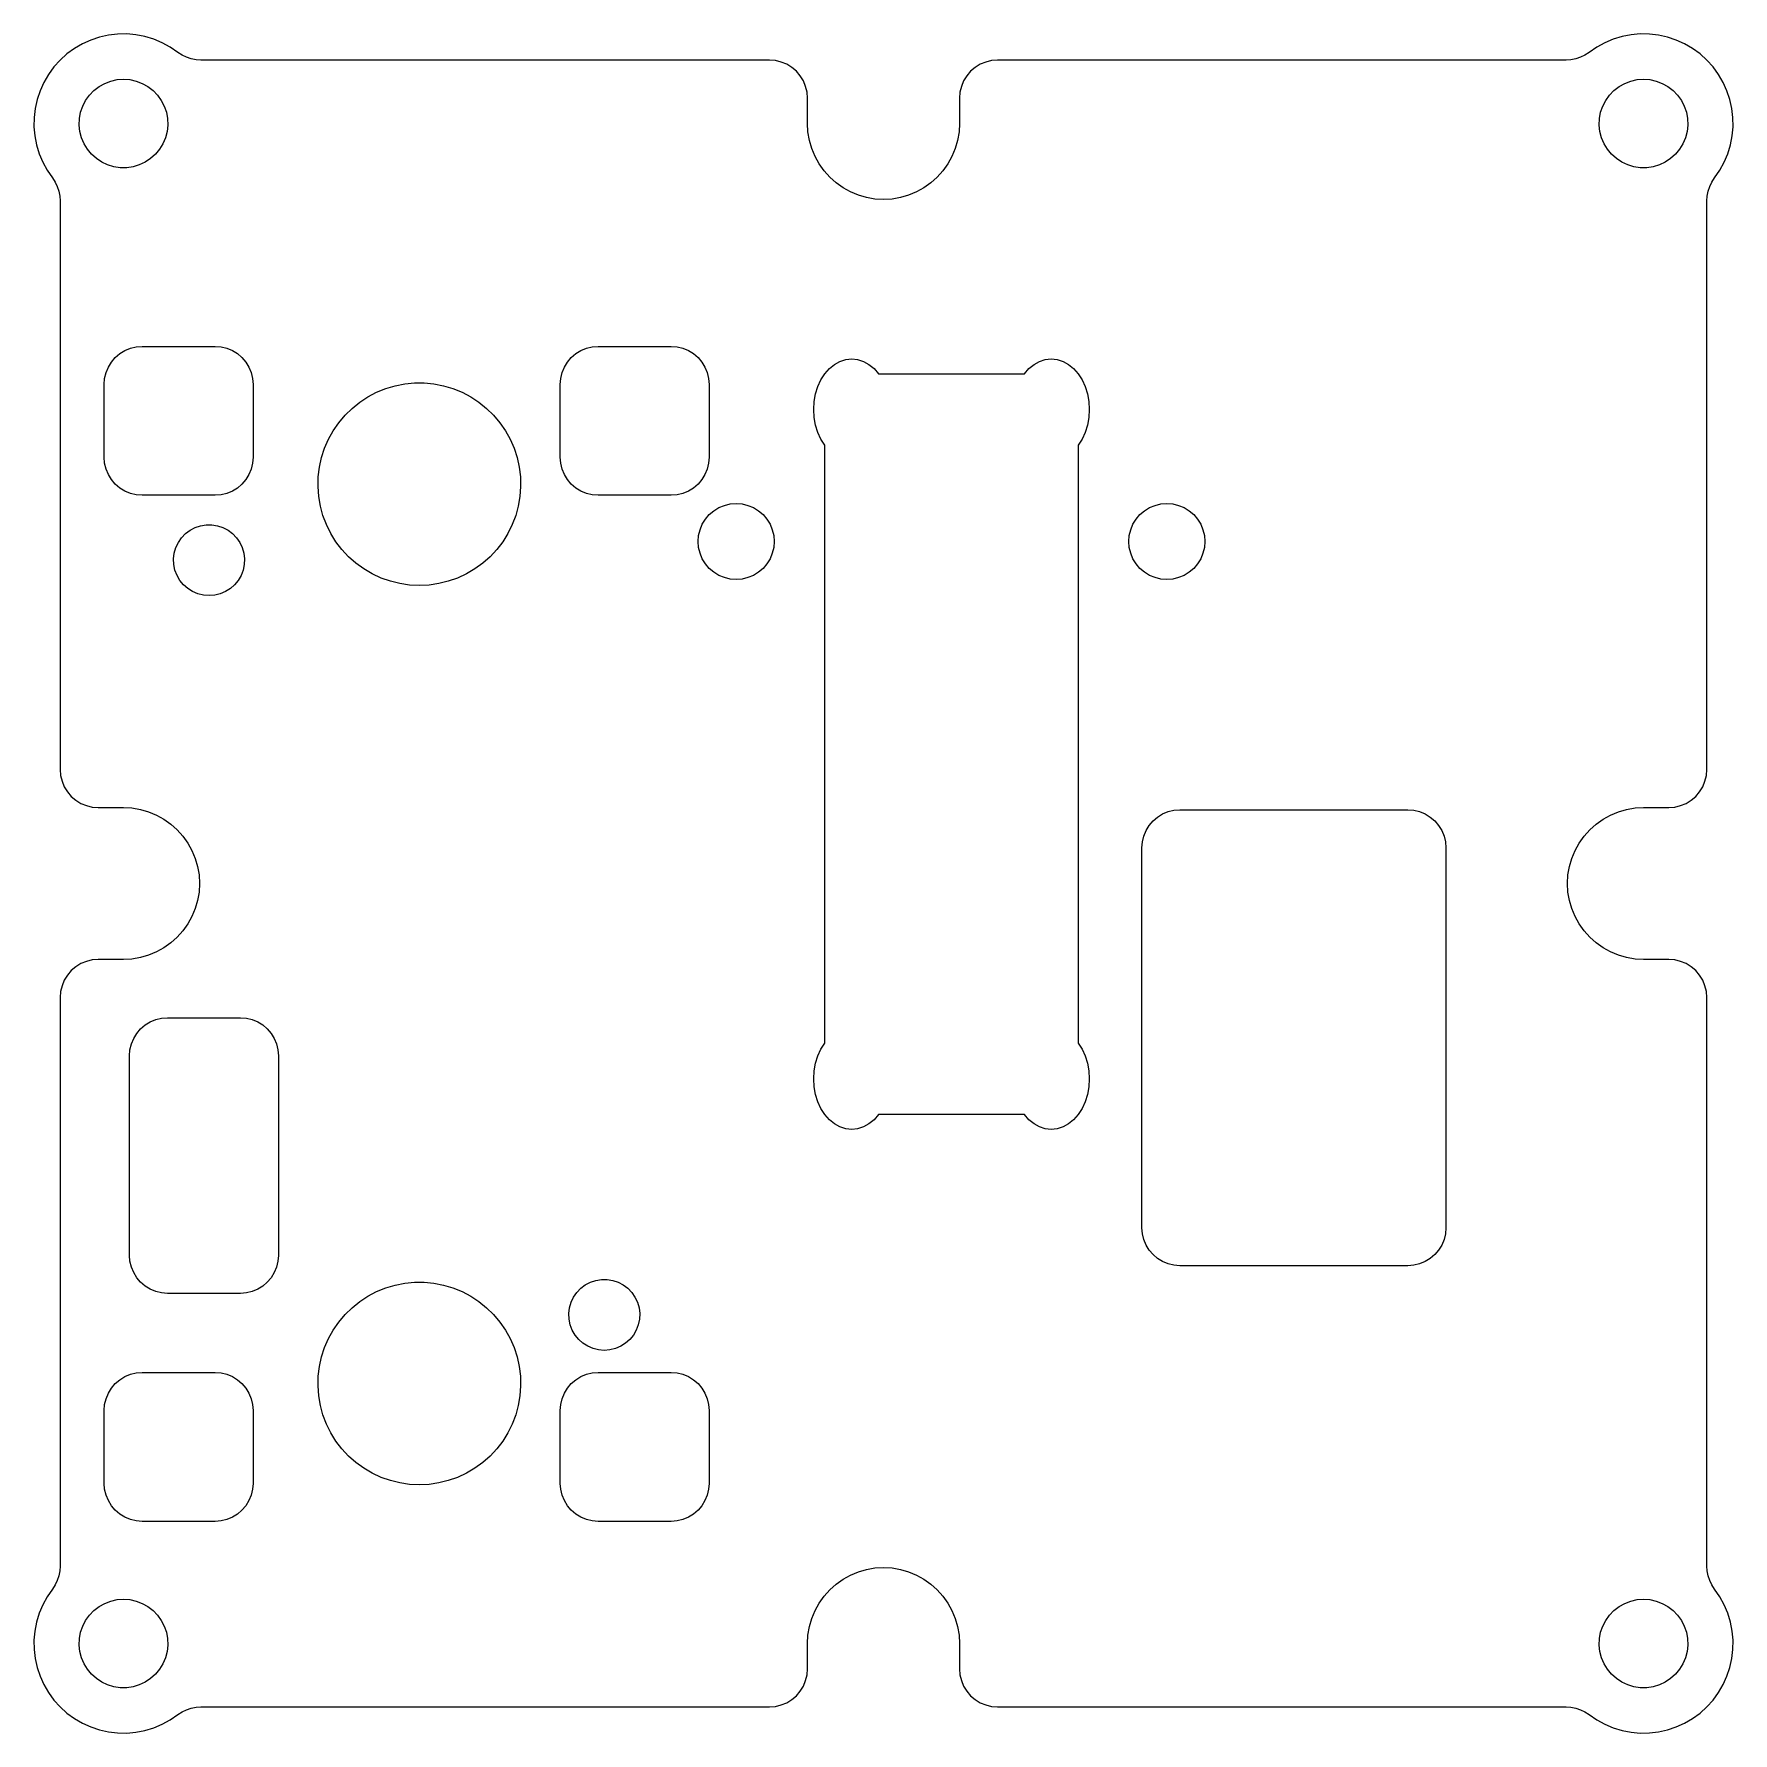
# Model space of a CAD drawing. Extents: x -71 to 72, y 522 to 664.
import ezdxf

# ---------------------------------------------------------------- set-up
doc = ezdxf.new("R2010")
doc.units = 0
doc.layers.get('0').update_dxf_attribs({"linetype": 'CONTINUOUS'})

msp = doc.modelspace()

# ---------------------------------------------------------------- linework, layer by layer
at = {"color": 7}
for points in [[(-60.275024, 598.669133), (-59.649038, 598.323163), (-59.065721, 597.90928), (-58.532421, 597.432689), (-58.055826, 596.899384), (-57.641951, 596.316072), (-57.295979, 595.690086), (-57.022271, 595.0293), (-56.82427, 594.342024), (-56.704468, 593.6369), (-56.664362, 592.922796), (-56.704468, 592.208692), (-56.82427, 591.503568), (-57.022271, 590.816292), (-57.295979, 590.155506), (-57.641951, 589.529521), (-58.055826, 588.946208), (-58.532421, 588.412903), (-59.065721, 587.936311), (-59.649038, 587.522429), (-60.275024, 587.17646), (-60.935812, 586.902753), (-61.623087, 586.704753), (-62.328209, 586.584947), (-63.042314, 586.544844), (-65.168295, 586.544844), (-65.667166, 586.505583), (-66.153745, 586.388764), (-66.616064, 586.197266), (-67.042734, 585.935804), (-67.423244, 585.610816), (-67.748233, 585.230302), (-68.009697, 584.803634), (-68.201197, 584.341317), (-68.318012, 583.854734), (-68.357277, 583.355867), (-68.357283, 535.646359), (-68.384422, 535.23115), (-68.465401, 534.823013), (-68.598816, 534.428896), (-68.782419, 534.055504), (-69.013075, 533.709194), (-69.449844, 533.072817), (-69.819042, 532.394995), (-70.116783, 531.682886), (-70.339914, 530.944004), (-70.486107, 530.186131), (-70.553804, 529.417259), (-70.542297, 528.645498), (-70.451712, 527.87899), (-70.282997, 527.125809), (-70.037928, 526.393902), (-69.719095, 525.690989), (-69.329853, 525.024473), (-68.874315, 524.401394), (-68.357283, 523.828308), (-67.784203, 523.311275), (-67.161118, 522.855732), (-66.494608, 522.466502), (-65.791689, 522.147658), (-65.059788, 521.902594), (-64.306601, 521.733873), (-63.540098, 521.643288), (-62.768337, 521.631781), (-61.99946, 521.699478), (-61.241587, 521.845671), (-60.502705, 522.068813), (-59.790602, 522.366548), (-59.112774, 522.735752), (-58.476397, 523.172516), (-58.130087, 523.403166), (-57.756695, 523.586769), (-57.362578, 523.72019), (-56.954441, 523.801163), (-56.539238, 523.828308), (-8.829723, 523.828303), (-8.330857, 523.867573), (-7.844276, 523.984388), (-7.381958, 524.175888), (-6.95529, 524.437351), (-6.574777, 524.762335), (-6.249787, 525.142851), (-5.988324, 525.569521), (-5.796826, 526.03184), (-5.680007, 526.518419), (-5.640746, 527.01729), (-5.640746, 529.143271), (-5.600643, 529.857376), (-5.480837, 530.562498), (-5.282837, 531.249773), (-5.00913, 531.910561), (-4.663161, 532.536547), (-4.249278, 533.119858), (-3.772687, 533.653164), (-3.239382, 534.129759), (-2.656069, 534.543635), (-2.030083, 534.889607), (-1.369297, 535.163309), (-0.682021, 535.361314), (0.023103, 535.481117), (0.737207, 535.521223), (1.451311, 535.481117), (2.156435, 535.361314), (2.843711, 535.163309), (3.504496, 534.889607), (4.130482, 534.543635), (4.713795, 534.129759), (5.2471, 533.653164), (5.723691, 533.119858), (6.137573, 532.536547), (6.483543, 531.910561), (6.757249, 531.249773), (6.95525, 530.562498), (7.075055, 529.857376), (7.115159, 529.143271), (7.115159, 527.01729), (7.15442, 526.518419), (7.271238, 526.03184), (7.462737, 525.569521), (7.724199, 525.142851), (8.049188, 524.762335), (8.429701, 524.437351), (8.856371, 524.175888), (9.318687, 523.984388), (9.805268, 523.867573), (10.304134, 523.828303), (58.013649, 523.828303), (58.428858, 523.801157), (58.836995, 523.720178), (59.231111, 523.586764), (59.604504, 523.40316), (59.950807, 523.17251), (60.587191, 522.735741), (61.265013, 522.366543), (61.977121, 522.068802), (62.716003, 521.845665), (63.473877, 521.699473), (64.242749, 521.631775), (65.014509, 521.643282), (65.781017, 521.733868), (66.534199, 521.902588), (67.266106, 522.147652), (67.969019, 522.466489), (68.635534, 522.855726), (69.258613, 523.311264), (69.831694, 523.828303), (70.348732, 524.401382), (70.80427, 525.024467), (71.193506, 525.690977), (71.512344, 526.393896), (71.757408, 527.125797), (71.926129, 527.878985), (72.016714, 528.645487), (72.028221, 529.417248), (71.960524, 530.186119), (71.814331, 530.943998), (71.591195, 531.68288), (71.293453, 532.394983), (70.924256, 533.072806), (70.487492, 533.709188), (70.256836, 534.055498), (70.073233, 534.42889), (69.939818, 534.823002), (69.858839, 535.231144), (69.831694, 535.646347), (69.831699, 583.355861), (69.792435, 583.854727), (69.675619, 584.34131), (69.48412, 584.803627), (69.222656, 585.230295), (68.897667, 585.610809), (68.517157, 585.935798), (68.090486, 586.19726), (67.628168, 586.388758), (67.141589, 586.505577), (66.642717, 586.544838), (64.516737, 586.544838), (63.802631, 586.584942), (63.09751, 586.704747), (62.410229, 586.902748), (61.749447, 587.176455), (61.123461, 587.522424), (60.540144, 587.936306), (60.006844, 588.412897), (59.530249, 588.946203), (59.116373, 589.529516), (58.770401, 590.155502), (58.496693, 590.816287), (58.298693, 591.503563), (58.178891, 592.208687), (58.138784, 592.922791), (58.178891, 593.636895), (58.298693, 594.342019), (58.496693, 595.029295), (58.770401, 595.690081), (59.116373, 596.316066), (59.530249, 596.899379), (60.006844, 597.432684), (60.540144, 597.909275), (61.123461, 598.323158), (61.749447, 598.669127), (62.410229, 598.942834), (63.09751, 599.140835), (63.802631, 599.26064), (64.516737, 599.300743), (66.642717, 599.300743), (67.141589, 599.340005), (67.628168, 599.456823), (68.090486, 599.648321), (68.517157, 599.909783), (68.897667, 600.234773), (69.222656, 600.615286), (69.48412, 601.041955), (69.675619, 601.504271), (69.792435, 601.990852), (69.831699, 602.489719), (69.831705, 650.199234), (69.858845, 650.614437), (69.939823, 651.02258), (70.073238, 651.416696), (70.256842, 651.790089), (70.487497, 652.136393), (70.924261, 652.772776), (71.293465, 653.450598), (71.5912, 654.162707), (71.814337, 654.901583), (71.960529, 655.659462), (72.028232, 656.428334), (72.016726, 657.200094), (71.92614, 657.966602), (71.757414, 658.719784), (71.51235, 659.451691), (71.193517, 660.154604), (70.804276, 660.821114), (70.348738, 661.444198), (69.831705, 662.017279), (69.258625, 662.534312), (68.63554, 662.989855), (67.969031, 663.379085), (67.266111, 663.69793), (66.53421, 663.942993), (65.781023, 664.111714), (65.014521, 664.202299), (64.24276, 664.213806), (63.473883, 664.146109), (62.716009, 663.999916), (61.977127, 663.776779), (61.265024, 663.479039), (60.587196, 663.109841), (59.950819, 662.673076), (59.604509, 662.442421), (59.231117, 662.258818), (58.837, 662.125403), (58.428863, 662.044424), (58.01366, 662.017279), (10.30414, 662.017285), (9.805275, 661.97802), (9.318694, 661.861204), (8.856376, 661.669705), (8.429708, 661.408241), (8.049195, 661.083252), (7.724205, 660.702742), (7.462742, 660.276071), (7.271245, 659.813753), (7.154426, 659.327173), (7.115165, 658.828303), (7.115165, 656.702322), (7.075061, 655.988216), (6.955255, 655.283095), (6.757255, 654.595813), (6.483548, 653.935032), (6.137579, 653.309046), (5.723696, 652.725729), (5.247105, 652.192423), (4.7138, 651.715834), (4.130487, 651.301958), (3.504501, 650.955986), (2.843716, 650.682278), (2.15644, 650.484277), (1.451316, 650.36447), (0.737212, 650.324369), (0.023108, 650.36447), (-0.682016, 650.484277), (-1.369292, 650.682278), (-2.030078, 650.955986), (-2.656064, 651.301958), (-3.239377, 651.715834), (-3.772682, 652.192423), (-4.249272, 652.725729), (-4.663155, 653.309046), (-5.009125, 653.935032), (-5.282831, 654.595813), (-5.480832, 655.283095), (-5.600637, 655.988216), (-5.640741, 656.702322), (-5.64074, 658.828303), (-5.680001, 659.327173), (-5.79682, 659.813753), (-5.988318, 660.276071), (-6.249781, 660.702742), (-6.57477, 661.083252), (-6.955283, 661.408241), (-7.381952, 661.669705), (-7.844269, 661.861204), (-8.33085, 661.97802), (-8.829716, 662.017285), (-56.539226, 662.01729), (-56.954435, 662.044429), (-57.362572, 662.125409), (-57.756689, 662.258824), (-58.130081, 662.442427), (-58.476385, 662.673082), (-59.112768, 663.109846), (-59.79059, 663.479039), (-60.502699, 663.776779), (-61.241581, 663.999916), (-61.999454, 664.146109), (-62.768326, 664.213806), (-63.540087, 664.202299), (-64.306595, 664.111714), (-65.059776, 663.942993), (-65.791683, 663.69793), (-66.494597, 663.379085), (-67.161112, 662.989861), (-67.784192, 662.534323), (-68.357271, 662.01729), (-68.87431, 661.44421), (-69.329847, 660.821125), (-69.719083, 660.154615), (-70.037922, 659.451697), (-70.282991, 658.719795), (-70.451712, 657.966608), (-70.542297, 657.200106), (-70.553804, 656.428345), (-70.486107, 655.659468), (-70.339914, 654.901594), (-70.116772, 654.162712), (-69.819031, 653.450609), (-69.449833, 652.772781), (-69.01307, 652.136404), (-68.782414, 651.790094), (-68.59881, 651.416702), (-68.465395, 651.022585), (-68.384417, 650.614448), (-68.357271, 650.199245), (-68.357277, 602.489725), (-68.318012, 601.990859), (-68.201197, 601.504278), (-68.009697, 601.041961), (-67.748233, 600.615292), (-67.423244, 600.234779), (-67.042734, 599.909789), (-66.616064, 599.648327), (-66.153745, 599.456829), (-65.667166, 599.34001), (-65.168295, 599.300749), (-63.042314, 599.300749), (-62.328209, 599.260645), (-61.623087, 599.14084), (-60.935812, 598.942839)], [(-59.618191, 658.157421), (-59.442816, 657.643352), (-59.344156, 657.10924), (-59.324318, 656.566446), (-59.383724, 656.026549), (-59.521105, 655.501058), (-59.733535, 655.001169), (-60.016485, 654.537535), (-60.363928, 654.120043), (-60.768454, 653.757586), (-61.22144, 653.457888), (-61.713238, 653.227341), (-62.233366, 653.07086), (-62.770735, 652.991776), (-63.313882, 652.991776), (-63.851252, 653.07086), (-64.37138, 653.227341), (-64.863179, 653.457888), (-65.316164, 653.757586), (-65.720689, 654.120043), (-66.068132, 654.537535), (-66.351082, 655.001169), (-66.563513, 655.501058), (-66.700894, 656.026549), (-66.7603, 656.566446), (-66.740467, 657.10924), (-66.641807, 657.643352), (-66.466427, 658.157421), (-66.218078, 658.64047), (-65.902039, 659.082212), (-65.525053, 659.473229), (-65.095145, 659.805193), (-64.62149, 660.071016), (-64.114174, 660.265051), (-63.584015, 660.383148), (-63.042309, 660.422796), (-62.500603, 660.383148), (-61.970444, 660.265051), (-61.463127, 660.071016), (-60.989474, 659.805193), (-60.559565, 659.473229), (-60.182579, 659.082212), (-59.866539, 658.64047)], [(68.214895, 657.109228), (68.234734, 656.566441), (68.175327, 656.026537), (68.037941, 655.501047), (67.825516, 655.001158), (67.54256, 654.537524), (67.195118, 654.120031), (66.790592, 653.75758), (66.337606, 653.457882), (65.845808, 653.227335), (65.325679, 653.070854), (64.788311, 652.99177), (64.245169, 652.99177), (63.7078, 653.070854), (63.187672, 653.227335), (62.695874, 653.457882), (62.242888, 653.75758), (61.838362, 654.120031), (61.490919, 654.537524), (61.207969, 655.001158), (60.995539, 655.501047), (60.858152, 656.026537), (60.798746, 656.566441), (60.81859, 657.109228), (60.917244, 657.643347), (61.092619, 658.15741), (61.340967, 658.640459), (61.657007, 659.082207), (62.033998, 659.473223), (62.463901, 659.805182), (62.937561, 660.071011), (63.444878, 660.265046), (63.975037, 660.383137), (64.516743, 660.422791), (65.058448, 660.383137), (65.588608, 660.265046), (66.095924, 660.071011), (66.569579, 659.805182), (66.999482, 659.473223), (67.376473, 659.082207), (67.692512, 658.640459), (67.94086, 658.15741), (68.116236, 657.643347)], [(-63.346842, 626.107252), (-63.727358, 626.432242), (-64.052342, 626.812755), (-64.313805, 627.239425), (-64.505304, 627.701744), (-64.62212, 628.188323), (-64.661383, 628.687191), (-64.661378, 634.807216), (-64.622115, 635.306082), (-64.5053, 635.792668), (-64.313806, 636.25498), (-64.052342, 636.68165), (-63.727353, 637.062166), (-63.346837, 637.387156), (-62.920167, 637.648618), (-62.457854, 637.840113), (-61.971269, 637.956934), (-61.472403, 637.996196), (-55.352372, 637.996196), (-54.853507, 637.956934), (-54.366921, 637.840113), (-53.904611, 637.648618), (-53.477942, 637.38715), (-53.097425, 637.062161), (-52.772436, 636.681644), (-52.510976, 636.25498), (-52.319476, 635.792662), (-52.20266, 635.306076), (-52.163398, 634.807211), (-52.163404, 628.687188), (-52.202666, 628.188317), (-52.319485, 627.701738), (-52.510982, 627.239422), (-52.772445, 626.812752), (-53.097434, 626.432236), (-53.477948, 626.107246), (-53.904617, 625.845789), (-54.36693, 625.654292), (-54.853516, 625.537474), (-55.352381, 625.498211), (-61.472412, 625.498211), (-61.971278, 625.537474), (-62.457863, 625.654292), (-62.920175, 625.845789)], [(-13.895688, 628.687188), (-13.934951, 628.188317), (-14.051768, 627.701738), (-14.243267, 627.239422), (-14.50473, 626.812752), (-14.82972, 626.432236), (-15.210233, 626.107246), (-15.636902, 625.845786), (-16.099219, 625.654286), (-16.5858, 625.537471), (-17.084666, 625.498208), (-23.204691, 625.498208), (-23.703559, 625.537471), (-24.190142, 625.654286), (-24.652459, 625.845786), (-25.079124, 626.107246), (-25.459639, 626.432236), (-25.784628, 626.812752), (-26.04609, 627.239422), (-26.237588, 627.701738), (-26.354408, 628.188317), (-26.393671, 628.687188), (-26.393671, 634.807211), (-26.354408, 635.306076), (-26.237588, 635.792662), (-26.04609, 636.25498), (-25.784628, 636.681644), (-25.459639, 637.062161), (-25.079124, 637.38715), (-24.652459, 637.648613), (-24.190142, 637.840107), (-23.703559, 637.956929), (-23.204691, 637.996184), (-17.084666, 637.996184), (-16.5858, 637.956929), (-16.099219, 637.840107), (-15.636902, 637.648613), (-15.210233, 637.38715), (-14.82972, 637.062161), (-14.50473, 636.681644), (-14.243267, 636.25498), (-14.051768, 635.792662), (-13.934951, 635.306076), (-13.895688, 634.807211)], [(14.318044, 572.343905), (13.831461, 572.499179), (13.369142, 572.753717), (12.942473, 573.101252), (12.561959, 573.533227), (0.321908, 573.533227), (-0.058608, 573.101253), (-0.485279, 572.753719), (-0.947593, 572.499181), (-1.434173, 572.343906), (-1.933039, 572.291721), (-2.431904, 572.343906), (-2.918489, 572.49918), (-3.380805, 572.753719), (-3.807472, 573.101253), (-4.187991, 573.533227), (-4.51298, 574.039005), (-4.774441, 574.60613), (-4.965941, 575.22064), (-5.082756, 575.867403), (-5.122019, 576.530495), (-5.082756, 577.193585), (-4.965941, 577.840347), (-4.774441, 578.454858), (-4.51298, 579.021984), (-4.187991, 579.527761), (-4.187986, 629.707396), (-4.512975, 630.213172), (-4.774438, 630.780297), (-4.965935, 631.394812), (-5.082756, 632.041576), (-5.122011, 632.704658), (-5.082749, 633.367747), (-4.96593, 634.014515), (-4.774433, 634.62902), (-4.512971, 635.196148), (-4.187981, 635.701928), (-3.807468, 636.133909), (-3.380798, 636.481438), (-2.918485, 636.735972), (-2.431899, 636.89125), (-1.933034, 636.943435), (-1.434169, 636.89125), (-0.947586, 636.735972), (-0.485268, 636.481438), (-0.058604, 636.133903), (0.321913, 635.701928), (12.56197, 635.701928), (12.942483, 636.133903), (13.369153, 636.481438), (13.831468, 636.735972), (14.318054, 636.89125), (14.816919, 636.943435), (15.315784, 636.89125), (15.802361, 636.735972), (16.26468, 636.481438), (16.69135, 636.133903), (17.07186, 635.701928), (17.396849, 635.196148), (17.658318, 634.62902), (17.849812, 634.014515), (17.966633, 633.367747), (18.005896, 632.704658), (17.966633, 632.041576), (17.849812, 631.394812), (17.658318, 630.780297), (17.396849, 630.213169), (17.071854, 629.707396), (17.071854, 579.527761), (17.396844, 579.021984), (17.658313, 578.454857), (17.849812, 577.840347), (17.966628, 577.193583), (18.00589, 576.530493), (17.966628, 575.867403), (17.849812, 575.22064), (17.658313, 574.60613), (17.396844, 574.039004), (17.071854, 573.533227), (16.691344, 573.101252), (16.264677, 572.753717), (15.802355, 572.499179), (15.315779, 572.343905), (14.816913, 572.29172)], [(-46.303268, 623.804377), (-46.519135, 624.597221), (-46.657474, 625.4072), (-46.717001, 626.226751), (-46.697149, 627.048217), (-46.5981, 627.863938), (-46.420791, 628.666285), (-46.166866, 629.447777), (-45.838707, 630.201116), (-45.439371, 630.919255), (-44.972587, 631.59551), (-44.442714, 632.223553), (-43.854699, 632.797526), (-43.214033, 633.312066), (-42.526698, 633.762374), (-41.799112, 634.144241), (-41.038068, 634.454106), (-40.250672, 634.689062), (-39.444275, 634.846939), (-38.626403, 634.926247), (-37.804694, 634.926247), (-36.986825, 634.846939), (-36.180423, 634.689062), (-35.393027, 634.454106), (-34.631983, 634.144241), (-33.904397, 633.762374), (-33.217061, 633.312066), (-32.576395, 632.797526), (-31.988384, 632.223553), (-31.458513, 631.59551), (-30.991726, 630.919255), (-30.592391, 630.201116), (-30.264231, 629.447777), (-30.010307, 628.666285), (-29.832999, 627.863938), (-29.733952, 627.048217), (-29.714092, 626.226751), (-29.773612, 625.4072), (-29.911952, 624.597221), (-30.127823, 623.804377), (-30.419204, 623.036067), (-30.783376, 622.299462), (-31.216943, 621.60145), (-31.715855, 620.948536), (-32.275451, 620.346831), (-32.890508, 619.801938), (-33.555281, 619.318952), (-34.263572, 618.902378), (-35.008757, 618.556109), (-35.783883, 618.283379), (-36.581714, 618.086729), (-37.394799, 617.968005), (-38.215547, 617.928307), (-39.036294, 617.968005), (-39.849383, 618.086729), (-40.647213, 618.283379), (-41.422335, 618.556109), (-42.167523, 618.902378), (-42.875813, 619.318952), (-43.540588, 619.801938), (-44.155645, 620.346831), (-44.715242, 620.948536), (-45.214146, 621.60145), (-45.647717, 622.299462), (-46.011888, 623.036067)], [(-13.076698, 624.464976), (-12.614382, 624.656476), (-12.127796, 624.773291), (-11.628931, 624.812554), (-11.130066, 624.773291), (-10.643486, 624.656476), (-10.181164, 624.464976), (-9.754499, 624.203513), (-9.373986, 623.878527), (-9.048997, 623.498011), (-8.787535, 623.07134), (-8.596036, 622.609028), (-8.479215, 622.122445), (-8.439952, 621.62358), (-8.479215, 621.124714), (-8.596036, 620.638129), (-8.787535, 620.175814), (-9.048997, 619.749146), (-9.373986, 619.368633), (-9.754499, 619.043641), (-10.181164, 618.782181), (-10.643486, 618.590681), (-11.130066, 618.473863), (-11.628931, 618.434608), (-12.127796, 618.473863), (-12.614382, 618.590681), (-13.076698, 618.782181), (-13.503367, 619.043641), (-13.883879, 619.368633), (-14.208868, 619.749146), (-14.470332, 620.175814), (-14.66183, 620.638129), (-14.778647, 621.124714), (-14.81791, 621.62358), (-14.778647, 622.122445), (-14.66183, 622.609028), (-14.470332, 623.07134), (-14.208869, 623.498011), (-13.883879, 623.878527), (-13.503367, 624.203513)], [(25.011664, 618.473863), (24.512798, 618.434608), (24.013934, 618.473863), (23.527353, 618.590681), (23.065029, 618.782181), (22.638365, 619.043641), (22.257854, 619.368633), (21.932865, 619.749146), (21.671402, 620.175814), (21.479903, 620.638129), (21.363081, 621.124714), (21.323819, 621.62358), (21.363081, 622.122445), (21.479903, 622.609028), (21.671402, 623.07134), (21.932865, 623.498011), (22.257854, 623.878527), (22.638365, 624.203513), (23.065029, 624.464976), (23.527353, 624.656476), (24.013934, 624.773291), (24.512798, 624.812554), (25.011664, 624.773291), (25.498249, 624.656476), (25.960562, 624.464976), (26.387232, 624.203513), (26.767742, 623.878527), (27.092738, 623.498011), (27.3542, 623.07134), (27.545694, 622.609028), (27.662516, 622.122445), (27.701778, 621.62358), (27.662516, 621.124714), (27.545694, 620.638129), (27.3542, 620.175814), (27.092738, 619.749146), (26.767742, 619.368633), (26.387232, 619.043641), (25.960562, 618.782181), (25.498249, 618.590681)], [(-55.86121, 617.07791), (-56.338657, 617.116452), (-56.803739, 617.231079), (-57.244405, 617.418834), (-57.649246, 617.674841), (-58.007784, 617.992474), (-58.31072, 618.363506), (-58.550222, 618.778335), (-58.720075, 619.226205), (-58.815891, 619.695518), (-58.835173, 620.174133), (-58.777438, 620.649635), (-58.644172, 621.109725), (-58.438831, 621.542475), (-58.166725, 621.936681), (-57.834914, 622.282138), (-57.451984, 622.569891), (-57.027854, 622.79249), (-56.573506, 622.944176), (-56.100705, 623.021017), (-55.621713, 623.021017), (-55.148917, 622.944176), (-54.69457, 622.79249), (-54.270434, 622.569891), (-53.887507, 622.282138), (-53.555691, 621.936678), (-53.28359, 621.542472), (-53.078246, 621.109722), (-52.944983, 620.64963), (-52.88724, 620.174128), (-52.90653, 619.695518), (-53.002343, 619.226205), (-53.172196, 618.778335), (-53.411698, 618.363506), (-53.714631, 617.992474), (-54.073175, 617.674841), (-54.478016, 617.418834), (-54.918682, 617.231079), (-55.383764, 617.116452)], [(22.422249, 595.922794), (22.461512, 596.421659), (22.57833, 596.908242), (22.769828, 597.370559), (23.03129, 597.797227), (23.35628, 598.177741), (23.736793, 598.50273), (24.163461, 598.764193), (24.625778, 598.95569), (25.11236, 599.072508), (25.611226, 599.11177), (44.745083, 599.111769), (45.243949, 599.072507), (45.730531, 598.955689), (46.192847, 598.764191), (46.619515, 598.502728), (47.00003, 598.177739), (47.325019, 597.797225), (47.586481, 597.370557), (47.77798, 596.908241), (47.894797, 596.421658), (47.934059, 595.922792), (47.934059, 564.033028), (47.894797, 563.534162), (47.77798, 563.047582), (47.586481, 562.585264), (47.325019, 562.158597), (47.00003, 561.778087), (46.619512, 561.453092), (46.192847, 561.191631), (45.73053, 561.000131), (45.243949, 560.883316), (44.745083, 560.844053), (25.611223, 560.844053), (25.112358, 560.883316), (24.625775, 561.000131), (24.163458, 561.191631), (23.73679, 561.453092), (23.356277, 561.778087), (23.031288, 562.158597), (22.769824, 562.585264), (22.578327, 563.047582), (22.461508, 563.534162), (22.422246, 564.033028)], [(-52.240948, 581.50153), (-51.778627, 581.310032), (-51.35196, 581.048569), (-50.97145, 580.72358), (-50.646461, 580.343066), (-50.384995, 579.916399), (-50.193495, 579.454082), (-50.07668, 578.967499), (-50.037417, 578.468633), (-50.037417, 561.718686), (-50.07668, 561.219821), (-50.193495, 560.733238), (-50.384995, 560.270923), (-50.646461, 559.844252), (-50.97145, 559.46374), (-51.35196, 559.13875), (-51.778627, 558.877287), (-52.240948, 558.68579), (-52.727526, 558.568972), (-53.226391, 558.529709), (-59.346422, 558.529709), (-59.845287, 558.568972), (-60.331868, 558.68579), (-60.794185, 558.877287), (-61.220856, 559.13875), (-61.601372, 559.46374), (-61.926356, 559.844252), (-62.187818, 560.270923), (-62.379318, 560.733238), (-62.496134, 561.219821), (-62.535396, 561.718686), (-62.535396, 578.468633), (-62.496134, 578.9675), (-62.379318, 579.454082), (-62.187818, 579.916399), (-61.926356, 580.343066), (-61.601372, 580.72358), (-61.220856, 581.048569), (-60.794185, 581.310032), (-60.331868, 581.50153), (-59.845287, 581.618348), (-59.346422, 581.657611), (-53.226391, 581.657611), (-52.727526, 581.618348)], [(-30.010306, 553.193851), (-29.832996, 552.391502), (-29.73395, 551.575785), (-29.71409, 550.754311), (-29.77361, 549.934768), (-29.91195, 549.124787), (-30.12782, 548.331943), (-30.419204, 547.563632), (-30.783374, 546.827027), (-31.21694, 546.129012), (-31.715851, 545.476104), (-32.275447, 544.874396), (-32.890504, 544.329503), (-33.55528, 543.846511), (-34.263569, 543.429941), (-35.008757, 543.083671), (-35.783879, 542.810941), (-36.58171, 542.614292), (-37.394798, 542.495567), (-38.215545, 542.455862), (-39.036293, 542.495567), (-39.849378, 542.614292), (-40.647209, 542.810941), (-41.422328, 543.083671), (-42.167516, 543.429941), (-42.875806, 543.846511), (-43.540581, 544.329503), (-44.155638, 544.874396), (-44.715235, 545.476104), (-45.214139, 546.129012), (-45.647711, 546.827027), (-46.011881, 547.563632), (-46.303265, 548.331943), (-46.519133, 549.124787), (-46.657471, 549.934768), (-46.716999, 550.754311), (-46.697147, 551.575785), (-46.598098, 552.391502), (-46.420789, 553.193851), (-46.166864, 553.975339), (-45.838705, 554.728678), (-45.439369, 555.44682), (-44.972584, 556.123072), (-44.442712, 556.75112), (-43.854697, 557.325091), (-43.214034, 557.839631), (-42.526702, 558.289939), (-41.799115, 558.671806), (-41.038069, 558.981665), (-40.250675, 559.21663), (-39.444275, 559.374504), (-38.626406, 559.453809), (-37.804698, 559.453809), (-36.986826, 559.374504), (-36.180424, 559.21663), (-35.39303, 558.981665), (-34.631984, 558.671806), (-33.904397, 558.289939), (-33.217064, 557.839631), (-32.576396, 557.325091), (-31.988387, 556.75112), (-31.458514, 556.123072), (-30.991727, 555.44682), (-30.592394, 554.728678), (-30.264234, 553.975339)], [(-22.218418, 553.784174), (-22.695861, 553.745624), (-23.173306, 553.784174), (-23.638385, 553.8988), (-24.079056, 554.086556), (-24.483896, 554.342563), (-24.842434, 554.660196), (-25.145373, 555.031228), (-25.384871, 555.446057), (-25.554727, 555.893927), (-25.65054, 556.36324), (-25.66983, 556.841855), (-25.612088, 557.317357), (-25.478821, 557.777444), (-25.27348, 558.210194), (-25.001378, 558.604402), (-24.669564, 558.949857), (-24.286631, 559.237609), (-23.862503, 559.460212), (-23.408155, 559.611898), (-22.935361, 559.688733), (-22.456363, 559.688733), (-21.983569, 559.611898), (-21.52922, 559.460212), (-21.10509, 559.237609), (-20.722159, 558.949857), (-20.390344, 558.604402), (-20.118243, 558.210194), (-19.912901, 557.777444), (-19.779635, 557.317357), (-19.7219, 556.841855), (-19.741183, 556.36324), (-19.836995, 555.893927), (-20.00685, 555.446057), (-20.24635, 555.031228), (-20.549289, 554.660196), (-20.907823, 554.342563), (-21.312668, 554.086556), (-21.753337, 553.8988)], [(-52.163401, 542.584828), (-52.202663, 542.085963), (-52.319482, 541.599383), (-52.510979, 541.137062), (-52.772442, 540.710395), (-53.097431, 540.329882), (-53.477945, 540.004892), (-53.904614, 539.743435), (-54.366927, 539.551935), (-54.853513, 539.435117), (-55.352378, 539.395854), (-61.472409, 539.395854), (-61.971275, 539.435117), (-62.45786, 539.551935), (-62.920172, 539.743435), (-63.346843, 540.004895), (-63.727358, 540.329885), (-64.052342, 540.710401), (-64.313806, 541.137065), (-64.505305, 541.599386), (-64.622121, 542.085966), (-64.661384, 542.584832), (-64.661384, 548.70486), (-64.622121, 549.203722), (-64.505305, 549.690305), (-64.313806, 550.152623), (-64.052342, 550.579288), (-63.727358, 550.959803), (-63.346843, 551.28479), (-62.920172, 551.546253), (-62.45786, 551.73775), (-61.971275, 551.854571), (-61.472409, 551.893834), (-55.352378, 551.893834), (-54.853513, 551.854571), (-54.366927, 551.73775), (-53.904614, 551.546253), (-53.477945, 551.28479), (-53.097431, 550.959803), (-52.772442, 550.579288), (-52.510979, 550.152623), (-52.319482, 549.690305), (-52.202663, 549.203722), (-52.163401, 548.704857)], [(-23.703561, 551.854568), (-23.204693, 551.893831), (-17.084667, 551.893831), (-16.585801, 551.854568), (-16.09922, 551.737747), (-15.636902, 551.54625), (-15.210234, 551.284787), (-14.829721, 550.959798), (-14.504731, 550.579285), (-14.243269, 550.152617), (-14.05177, 549.690302), (-13.934951, 549.203717), (-13.895689, 548.704857), (-13.895689, 542.584828), (-13.934951, 542.085963), (-14.051769, 541.599383), (-14.243268, 541.137062), (-14.504731, 540.710395), (-14.829721, 540.329882), (-15.210233, 540.004892), (-15.636902, 539.74343), (-16.09922, 539.551932), (-16.585801, 539.435111), (-17.084666, 539.395849), (-23.204691, 539.395849), (-23.70356, 539.435111), (-24.190142, 539.551932), (-24.652459, 539.74343), (-25.079125, 540.004892), (-25.45964, 540.329882), (-25.784627, 540.710395), (-26.046091, 541.137062), (-26.237589, 541.599383), (-26.354409, 542.085963), (-26.393672, 542.584828), (-26.393672, 548.704857), (-26.354409, 549.203717), (-26.237589, 549.690302), (-26.046091, 550.152617), (-25.784627, 550.579285), (-25.45964, 550.959798), (-25.079125, 551.284787), (-24.652459, 551.54625), (-24.190142, 551.737747)], [(-64.621502, 532.511965), (-64.114185, 532.705999), (-63.584026, 532.824097), (-63.04232, 532.863751), (-62.500614, 532.824097), (-61.970455, 532.705999), (-61.463138, 532.511965), (-60.989479, 532.246142), (-60.559576, 531.914177), (-60.182585, 531.523161), (-59.866545, 531.081419), (-59.618197, 530.59837), (-59.442821, 530.084307), (-59.344168, 529.550188), (-59.32433, 529.007395), (-59.38373, 528.467497), (-59.521116, 527.942007), (-59.733548, 527.442118), (-60.016497, 526.978484), (-60.363939, 526.560992), (-60.768465, 526.198534), (-61.221451, 525.898842), (-61.713249, 525.668289), (-62.233378, 525.511808), (-62.770746, 525.43273), (-63.313889, 525.43273), (-63.851257, 525.511808), (-64.371386, 525.668289), (-64.863184, 525.898842), (-65.31617, 526.198534), (-65.720696, 526.560992), (-66.068138, 526.978484), (-66.351093, 527.442118), (-66.563519, 527.942007), (-66.700905, 528.467497), (-66.760311, 529.007395), (-66.740473, 529.550188), (-66.641813, 530.084307), (-66.466438, 530.59837), (-66.21809, 531.081419), (-65.90205, 531.523161), (-65.525059, 531.914177), (-65.095156, 532.246142)], [(60.818579, 529.550183), (60.917238, 530.084295), (61.092613, 530.598364), (61.340962, 531.081413), (61.657001, 531.523155), (62.033987, 531.914171), (62.463896, 532.24613), (62.93755, 532.511959), (63.444866, 532.705988), (63.975026, 532.824091), (64.516731, 532.863739), (65.058437, 532.824091), (65.588597, 532.705988), (66.095913, 532.511959), (66.569567, 532.24613), (66.999476, 531.914171), (67.376461, 531.523155), (67.692501, 531.081413), (67.940849, 530.598364), (68.11623, 530.084295), (68.214889, 529.550183), (68.234723, 529.007384), (68.175316, 528.467492), (68.037935, 527.942001), (67.825504, 527.442112), (67.542555, 526.978478), (67.195112, 526.560986), (66.790586, 526.198522), (66.337601, 525.898831), (65.845802, 525.668284), (65.325674, 525.511797), (64.788305, 525.432718), (64.245158, 525.432718), (63.707789, 525.511797), (63.18766, 525.668284), (62.695861, 525.898831), (62.242876, 526.198522), (61.83835, 526.560986), (61.490908, 526.978478), (61.207958, 527.442112), (60.995528, 527.942001), (60.858147, 528.467492), (60.79874, 529.007384)]]:
    msp.add_lwpolyline(points, close=True, dxfattribs=at)

doc.saveas('drawing.dxf')
